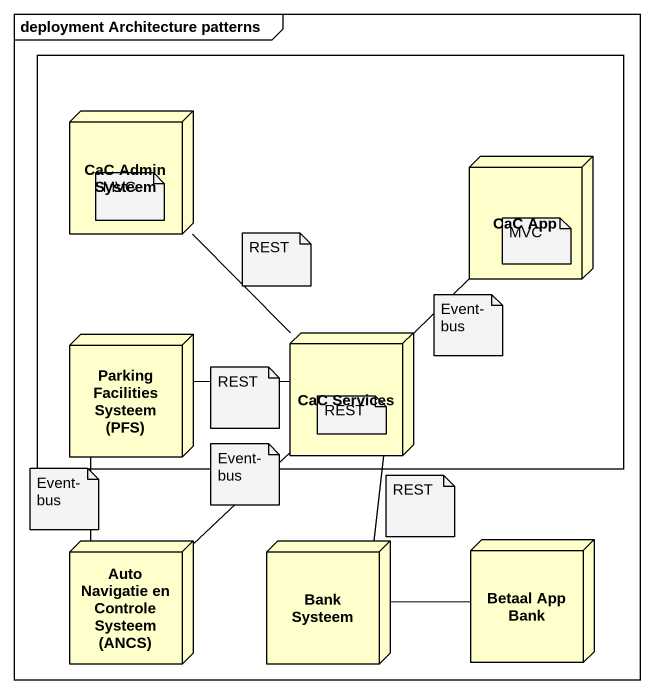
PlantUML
@startuml
mainframe deployment Architecture patterns
rectangle " " as rectangle1 {
  node "CaC Admin Systeem" as CaC_Admin_Systeem
  node "CaC App" as CaC_App
  node "Parking Facilities Systeem (PFS)" as Parking_Facilities_Systeem
  node "CaC Services" as CaC_Services
}
node "Auto Navigatie en Controle Systeem (ANCS)" as Auto_Navigatie_en_Controle
node "Bank Systeem" as Bank_Systeem
node "Betaal App Bank" as Betaal_App_Bank
CaC_Admin_Systeem -- CaC_Services
CaC_App -- CaC_Services
Parking_Facilities_Systeem -right- CaC_Services
Parking_Facilities_Systeem -- Auto_Navigatie_en_Controle
CaC_Services -- Bank_Systeem
Auto_Navigatie_en_Controle -up- CaC_Services
Bank_Systeem -right- Betaal_App_Bank
note as N1
  MVC
end note
note as N2
  REST
end note
note as N3
  MVC
end note
note as N4
  Event-bus
end note
note as N5
  REST
end note
note as N6
  Event-bus
end note
note as N7
  REST
end note
note as N8
  Event-bus
end note
note as N9
  REST
end note
@enduml
